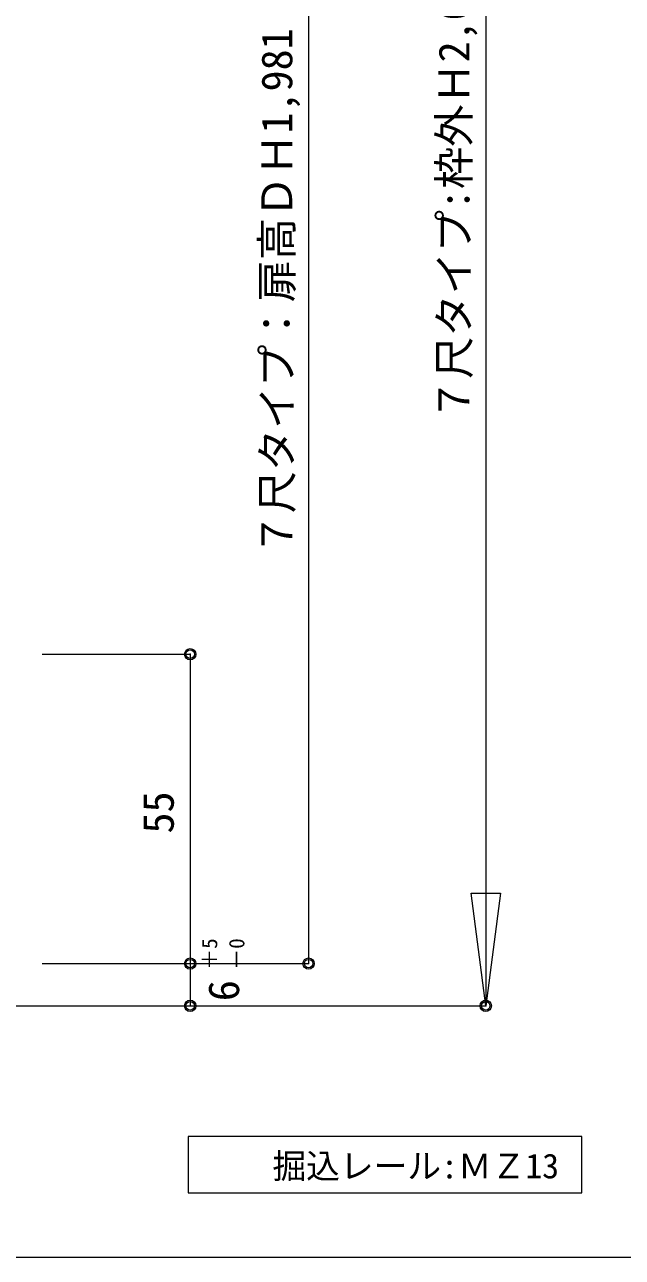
# Model space of a CAD drawing. Units: millimetres on the paper, enlarged 5 times, with parts at other scales. Extents: x -992 to 1008, y -685 to 700.
# Drawn here: x -496 to -318.9, y -26.2 to 338.9 of the extents above; entities that cross this region are included whole.
import ezdxf
from ezdxf.enums import TextEntityAlignment as Align

# ---------------------------------------------------------------- set-up
doc = ezdxf.new("R2010")
doc.units = ezdxf.units.MM
doc.header["$LTSCALE"] = 5
doc.header["$PDMODE"] = 32
doc.header["$PDSIZE"] = 2.5
doc.linetypes.add('DOUBLE_CHAIN1', pattern=[8.8, 5, -1, 0.6, -0.6, 0.6, -1])
for name, color, linetype, lineweight in [('1-0_H-SYM', 7, 'Continuous', 20), ('1-1_0', 7, 'Continuous', 20), ('2-0_18', 7, 'Continuous', 18)]:
    doc.layers.add(name, color=color, linetype=linetype, lineweight=lineweight)
doc.styles.add('ＭＳ ゴシック', font='')
doc.styles.get('ＭＳ ゴシック').set_extended_font_data('MS Gothic')

msp = doc.modelspace()

# ---------------------------------------------------------------- linework, layer by layer
at = {"layer": '1-0_H-SYM'}
msp.add_lwpolyline([(197.5, -26.25), (-967.5, -26.25), (-967.5, 675)], dxfattribs=at)
at = {"layer": '1-1_0'}
msp.add_lwpolyline([(197.5, -26.25), (-967.5, -26.25), (-967.5, 675)], dxfattribs=at)
at = {"layer": '2-0_18', "color": 4}
for p, q in [((-359.361, 530.579), (-359.361, 48.266)), ((-411.886, 458.861), (-411.886, 60.766)), ((-490.883, 60.766), (-411.886, 60.766)), ((-448.644, 48.266), (-359.361, 48.266))]:
    msp.add_line(p, q, dxfattribs=at)
at = {"layer": '2-0_18', "lineweight": 20}
msp.add_line((-755.485, 48.266), (-428.864, 48.266), dxfattribs=at)
at = {"layer": '2-0_18', "linetype": 'DOUBLE_CHAIN1'}
msp.add_line((-448.644, 48.266), (-438.696, 48.266), dxfattribs=at)
at = {"layer": '2-0_18', "color": 4}
msp.add_lwpolyline([(-490.883, 152.432), (-446.977, 152.432), (-446.977, 48.266)], dxfattribs=at)
msp.add_lwpolyline([(-359.361, 48.265), (-363.695, 81.599), (-355.028, 81.599)], close=True, dxfattribs=at)
at = {"layer": '2-0_18'}
msp.add_lwpolyline([(-330.894, -7.143), (-330.894, 9.523), (-447.561, 9.523), (-447.561, -7.143)], close=True, dxfattribs=at)
at = {"layer": '2-0_18', "color": 4}
for centre in [(-446.977, 152.432), (-446.977, 60.766), (-411.886, 60.766), (-446.977, 48.266), (-446.977, 48.266), (-359.361, 48.266)]:
    msp.add_circle(centre, 1.667, dxfattribs=at)
at = {"layer": '2-0_18', "color": 5}
for p in [(-446.977, 152.432), (-446.977, 60.766), (-411.886, 60.766), (-446.977, 48.266), (-446.977, 48.266), (-359.361, 48.266)]:
    msp.add_point(p, dxfattribs=at)
at = {"layer": '2-0_18', "color": 4}
for p in [(-446.977, 152.432), (-446.977, 60.766), (-411.886, 60.766), (-446.977, 48.266), (-446.977, 48.266)]:
    msp.add_point(p, dxfattribs=at)

# ---------------------------------------------------------------- texts
at = {"layer": '2-0_18', "style": 'ＭＳ ゴシック'}
for s, height, p in [('７尺タイプ:枠外Ｈ2,034', 9.164, (-361.445, 221.531)), ('７尺タイプ：扉高ＤＨ1,981', 9.164, (-413.969, 181.688)), ('55', 9.164, (-449.089, 99.301)), ('＋5', 4.582, (-437.579, 58.903)), ('－0', 4.582, (-429.535, 58.903)), ('6', 9.164, (-429.718, 49.632))]:
    msp.add_text(s, height=height, rotation=90, dxfattribs=at).set_placement(p, align=Align.BOTTOM_LEFT)
msp.add_text('掘込レール:ＭＺ13', height=7.331, dxfattribs=at).set_placement((-422.6, -5.048), align=Align.BOTTOM_LEFT)

doc.saveas('drawing.dxf')
